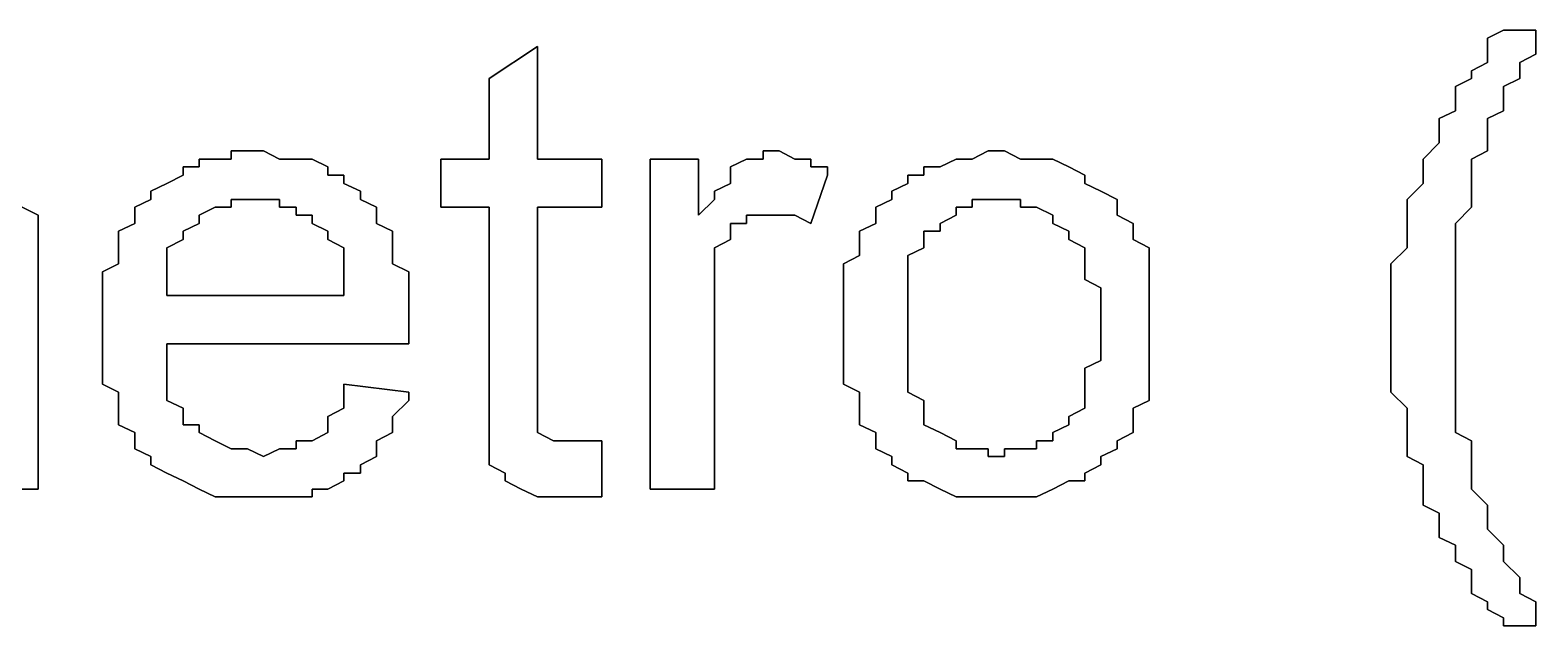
# Model space of a CAD drawing. Header units: metres. Extents: x 2.9 to 42.8, y 1.7 to 28.7.
# Drawn here: x 37.4138 to 37.7437, y 26.3313 to 26.4619 of the extents above; entities that cross this region are included whole.
import ezdxf

# ---------------------------------------------------------------- set-up
doc = ezdxf.new("R2010")
doc.units = ezdxf.units.M
doc.layers.add('GRIS', color=8, linetype='Continuous')

msp = doc.modelspace()

# ---------------------------------------------------------------- linework, layer by layer
at = {"layer": 'GRIS', "lineweight": -3}
for points in [[(37.7366, 26.4619), (37.7331, 26.4601), (37.7366, 26.4619)], [(37.7437, 26.4619), (37.7366, 26.4619), (37.7437, 26.4619)], [(37.7437, 26.4601), (37.7437, 26.4619), (37.7437, 26.4601)], [(37.525, 26.4583), (37.5144, 26.4513), (37.525, 26.4583)], [(37.525, 26.4336), (37.525, 26.4583), (37.525, 26.4336)], [(37.7331, 26.4601), (37.7331, 26.4583), (37.7331, 26.4601)], [(37.7331, 26.4583), (37.7331, 26.4548), (37.7331, 26.4583)], [(37.7437, 26.4566), (37.7437, 26.4601), (37.7437, 26.4566)], [(37.7331, 26.4548), (37.7296, 26.453), (37.7331, 26.4548)], [(37.7402, 26.4548), (37.7437, 26.4566), (37.7402, 26.4548)], [(37.7402, 26.4513), (37.7402, 26.4548), (37.7402, 26.4513)], [(37.5144, 26.4513), (37.5144, 26.4336), (37.5144, 26.4513)], [(37.7296, 26.4513), (37.7261, 26.4495), (37.7296, 26.4513)], [(37.7296, 26.453), (37.7296, 26.4513), (37.7296, 26.453)], [(37.7366, 26.4495), (37.7402, 26.4513), (37.7366, 26.4495)], [(37.7261, 26.4495), (37.7261, 26.4478), (37.7261, 26.4495)], [(37.7261, 26.4478), (37.7261, 26.4442), (37.7261, 26.4478)], [(37.7366, 26.4478), (37.7366, 26.4495), (37.7366, 26.4478)], [(37.7366, 26.446), (37.7366, 26.4478), (37.7366, 26.446)], [(37.7261, 26.4442), (37.7225, 26.4425), (37.7261, 26.4442)], [(37.7331, 26.4425), (37.7366, 26.4442), (37.7331, 26.4425)], [(37.7366, 26.4442), (37.7366, 26.446), (37.7366, 26.4442)], [(37.7225, 26.4425), (37.7225, 26.4407), (37.7225, 26.4425)], [(37.7331, 26.4407), (37.7331, 26.4425), (37.7331, 26.4407)], [(37.7225, 26.4407), (37.7225, 26.4389), (37.7225, 26.4407)], [(37.7225, 26.4389), (37.7225, 26.4372), (37.7225, 26.4389)], [(37.7331, 26.4372), (37.7331, 26.4407), (37.7331, 26.4372)], [(37.4615, 26.4354), (37.4579, 26.4354), (37.4615, 26.4354)], [(37.4579, 26.4354), (37.4579, 26.4336), (37.4579, 26.4354)], [(37.465, 26.4354), (37.4615, 26.4354), (37.465, 26.4354)], [(37.4685, 26.4336), (37.465, 26.4354), (37.4685, 26.4336)], [(37.5779, 26.4354), (37.5744, 26.4354), (37.5779, 26.4354)], [(37.5744, 26.4354), (37.5744, 26.4336), (37.5744, 26.4354)], [(37.5814, 26.4336), (37.5779, 26.4354), (37.5814, 26.4336)], [(37.6237, 26.4354), (37.6202, 26.4336), (37.6237, 26.4354)], [(37.6273, 26.4354), (37.6237, 26.4354), (37.6273, 26.4354)], [(37.6308, 26.4336), (37.6273, 26.4354), (37.6308, 26.4336)], [(37.7225, 26.4372), (37.719, 26.4336), (37.7225, 26.4372)], [(37.7296, 26.4336), (37.7331, 26.4354), (37.7296, 26.4336)], [(37.7331, 26.4354), (37.7331, 26.4372), (37.7331, 26.4354)], [(37.4509, 26.4319), (37.4474, 26.4319), (37.4509, 26.4319)], [(37.4474, 26.4319), (37.4474, 26.4301), (37.4474, 26.4319)], [(37.4544, 26.4336), (37.4509, 26.4336), (37.4544, 26.4336)], [(37.4509, 26.4336), (37.4509, 26.4319), (37.4509, 26.4336)], [(37.4579, 26.4336), (37.4544, 26.4336), (37.4579, 26.4336)], [(37.4721, 26.4336), (37.4685, 26.4336), (37.4721, 26.4336)], [(37.4756, 26.4336), (37.4721, 26.4336), (37.4756, 26.4336)], [(37.4791, 26.4319), (37.4756, 26.4336), (37.4791, 26.4319)], [(37.4791, 26.4301), (37.4791, 26.4319), (37.4791, 26.4301)], [(37.5144, 26.4336), (37.5038, 26.4336), (37.5144, 26.4336)], [(37.5038, 26.4336), (37.5038, 26.4231), (37.5038, 26.4336)], [(37.5391, 26.4336), (37.525, 26.4336), (37.5391, 26.4336)], [(37.5391, 26.4231), (37.5391, 26.4336), (37.5391, 26.4231)], [(37.5603, 26.4336), (37.5497, 26.4336), (37.5603, 26.4336)], [(37.5497, 26.4336), (37.5497, 26.3613), (37.5497, 26.4336)], [(37.5603, 26.4213), (37.5603, 26.4336), (37.5603, 26.4213)], [(37.5708, 26.4336), (37.5673, 26.4319), (37.5708, 26.4336)], [(37.5673, 26.4319), (37.5673, 26.4301), (37.5673, 26.4319)], [(37.5744, 26.4336), (37.5708, 26.4336), (37.5744, 26.4336)], [(37.5849, 26.4336), (37.5814, 26.4336), (37.5849, 26.4336)], [(37.5849, 26.4319), (37.5849, 26.4336), (37.5849, 26.4319)], [(37.5885, 26.4319), (37.5849, 26.4319), (37.5885, 26.4319)], [(37.5885, 26.4301), (37.5885, 26.4319), (37.5885, 26.4301)], [(37.6132, 26.4319), (37.6096, 26.4319), (37.6132, 26.4319)], [(37.6096, 26.4319), (37.6096, 26.4301), (37.6096, 26.4319)], [(37.6167, 26.4336), (37.6132, 26.4319), (37.6167, 26.4336)], [(37.6202, 26.4336), (37.6167, 26.4336), (37.6202, 26.4336)], [(37.6343, 26.4336), (37.6308, 26.4336), (37.6343, 26.4336)], [(37.6379, 26.4336), (37.6343, 26.4336), (37.6379, 26.4336)], [(37.6414, 26.4319), (37.6379, 26.4336), (37.6414, 26.4319)], [(37.6449, 26.4301), (37.6414, 26.4319), (37.6449, 26.4301)], [(37.719, 26.4336), (37.719, 26.4319), (37.719, 26.4336)], [(37.719, 26.4319), (37.719, 26.4301), (37.719, 26.4319)], [(37.7296, 26.4301), (37.7296, 26.4336), (37.7296, 26.4301)], [(37.4438, 26.4283), (37.4403, 26.4266), (37.4438, 26.4283)], [(37.4474, 26.4301), (37.4438, 26.4283), (37.4474, 26.4301)], [(37.4826, 26.4301), (37.4791, 26.4301), (37.4826, 26.4301)], [(37.4826, 26.4283), (37.4826, 26.4301), (37.4826, 26.4283)], [(37.4862, 26.4266), (37.4826, 26.4283), (37.4862, 26.4266)], [(37.5673, 26.4283), (37.5638, 26.4266), (37.5673, 26.4283)], [(37.5673, 26.4301), (37.5673, 26.4283), (37.5673, 26.4301)], [(37.5849, 26.4195), (37.5885, 26.4301), (37.5849, 26.4195)], [(37.6061, 26.4283), (37.6026, 26.4266), (37.6061, 26.4283)], [(37.6096, 26.4301), (37.6061, 26.4301), (37.6096, 26.4301)], [(37.6061, 26.4301), (37.6061, 26.4283), (37.6061, 26.4301)], [(37.6449, 26.4283), (37.6449, 26.4301), (37.6449, 26.4283)], [(37.6484, 26.4266), (37.6449, 26.4283), (37.6484, 26.4266)], [(37.719, 26.4283), (37.7155, 26.4248), (37.719, 26.4283)], [(37.719, 26.4301), (37.719, 26.4283), (37.719, 26.4301)], [(37.7296, 26.4283), (37.7296, 26.4301), (37.7296, 26.4283)], [(37.7296, 26.4266), (37.7296, 26.4283), (37.7296, 26.4266)], [(37.4403, 26.4248), (37.4368, 26.4231), (37.4403, 26.4248)], [(37.4403, 26.4266), (37.4403, 26.4248), (37.4403, 26.4266)], [(37.4579, 26.4231), (37.4579, 26.4248), (37.4579, 26.4231)], [(37.4579, 26.4248), (37.4615, 26.4248), (37.4579, 26.4248)], [(37.4615, 26.4248), (37.465, 26.4248), (37.4615, 26.4248)], [(37.465, 26.4248), (37.4685, 26.4248), (37.465, 26.4248)], [(37.4685, 26.4248), (37.4685, 26.4231), (37.4685, 26.4248)], [(37.4862, 26.4248), (37.4862, 26.4266), (37.4862, 26.4248)], [(37.4897, 26.4231), (37.4862, 26.4248), (37.4897, 26.4231)], [(37.5638, 26.4248), (37.5603, 26.4213), (37.5638, 26.4248)], [(37.5638, 26.4266), (37.5638, 26.4248), (37.5638, 26.4266)], [(37.6026, 26.4248), (37.5991, 26.4231), (37.6026, 26.4248)], [(37.6026, 26.4266), (37.6026, 26.4248), (37.6026, 26.4266)], [(37.6202, 26.4231), (37.6202, 26.4248), (37.6202, 26.4231)], [(37.6202, 26.4248), (37.6237, 26.4248), (37.6202, 26.4248)], [(37.6237, 26.4248), (37.6273, 26.4248), (37.6237, 26.4248)], [(37.6273, 26.4248), (37.6308, 26.4248), (37.6273, 26.4248)], [(37.6308, 26.4248), (37.6308, 26.4231), (37.6308, 26.4248)], [(37.652, 26.4248), (37.6484, 26.4266), (37.652, 26.4248)], [(37.652, 26.4231), (37.652, 26.4248), (37.652, 26.4231)], [(37.7155, 26.4248), (37.7155, 26.4231), (37.7155, 26.4248)], [(37.7296, 26.4231), (37.7296, 26.4266), (37.7296, 26.4231)], [(37.4156, 26.4213), (37.4121, 26.4231), (37.4156, 26.4213)], [(37.4156, 26.4195), (37.4156, 26.4213), (37.4156, 26.4195)], [(37.4368, 26.4231), (37.4368, 26.4213), (37.4368, 26.4231)], [(37.4368, 26.4213), (37.4368, 26.4195), (37.4368, 26.4213)], [(37.4509, 26.4213), (37.4544, 26.4231), (37.4509, 26.4213)], [(37.4509, 26.4195), (37.4509, 26.4213), (37.4509, 26.4195)], [(37.4544, 26.4231), (37.4579, 26.4231), (37.4544, 26.4231)], [(37.4685, 26.4231), (37.4721, 26.4231), (37.4685, 26.4231)], [(37.4721, 26.4231), (37.4721, 26.4213), (37.4721, 26.4231)], [(37.4721, 26.4213), (37.4756, 26.4213), (37.4721, 26.4213)], [(37.4756, 26.4213), (37.4756, 26.4195), (37.4756, 26.4213)], [(37.4897, 26.4213), (37.4897, 26.4231), (37.4897, 26.4213)], [(37.4897, 26.4195), (37.4897, 26.4213), (37.4897, 26.4195)], [(37.5038, 26.4231), (37.5144, 26.4231), (37.5038, 26.4231)], [(37.5144, 26.4231), (37.5144, 26.3825), (37.5144, 26.4231)], [(37.525, 26.3807), (37.525, 26.4231), (37.525, 26.3807)], [(37.525, 26.4231), (37.5391, 26.4231), (37.525, 26.4231)], [(37.5708, 26.4195), (37.5708, 26.4213), (37.5708, 26.4195)], [(37.5708, 26.4213), (37.5744, 26.4213), (37.5708, 26.4213)], [(37.5744, 26.4213), (37.5779, 26.4213), (37.5744, 26.4213)], [(37.5779, 26.4213), (37.5814, 26.4213), (37.5779, 26.4213)], [(37.5814, 26.4213), (37.5849, 26.4195), (37.5814, 26.4213)], [(37.5991, 26.4231), (37.5991, 26.4213), (37.5991, 26.4231)], [(37.5991, 26.4213), (37.5991, 26.4195), (37.5991, 26.4213)], [(37.6132, 26.4195), (37.6167, 26.4213), (37.6132, 26.4195)], [(37.6167, 26.4213), (37.6167, 26.4231), (37.6167, 26.4213)], [(37.6167, 26.4231), (37.6202, 26.4231), (37.6167, 26.4231)], [(37.6308, 26.4231), (37.6343, 26.4231), (37.6308, 26.4231)], [(37.6343, 26.4231), (37.6379, 26.4213), (37.6343, 26.4231)], [(37.6379, 26.4213), (37.6379, 26.4195), (37.6379, 26.4213)], [(37.652, 26.4213), (37.652, 26.4231), (37.652, 26.4213)], [(37.6555, 26.4195), (37.652, 26.4213), (37.6555, 26.4195)], [(37.7155, 26.4231), (37.7155, 26.4213), (37.7155, 26.4231)], [(37.7155, 26.4213), (37.7155, 26.4178), (37.7155, 26.4213)], [(37.7261, 26.4195), (37.7296, 26.4231), (37.7261, 26.4195)], [(37.4156, 26.4178), (37.4156, 26.4195), (37.4156, 26.4178)], [(37.4156, 26.4142), (37.4156, 26.4178), (37.4156, 26.4142)], [(37.4368, 26.4195), (37.4332, 26.4178), (37.4368, 26.4195)], [(37.4332, 26.4178), (37.4332, 26.416), (37.4332, 26.4178)], [(37.4474, 26.4178), (37.4509, 26.4195), (37.4474, 26.4178)], [(37.4474, 26.416), (37.4474, 26.4178), (37.4474, 26.416)], [(37.4756, 26.4195), (37.4791, 26.4178), (37.4756, 26.4195)], [(37.4791, 26.4178), (37.4791, 26.416), (37.4791, 26.4178)], [(37.4932, 26.4178), (37.4897, 26.4195), (37.4932, 26.4178)], [(37.4932, 26.416), (37.4932, 26.4178), (37.4932, 26.416)], [(37.5673, 26.4178), (37.5673, 26.4195), (37.5673, 26.4178)], [(37.5673, 26.4195), (37.5708, 26.4195), (37.5673, 26.4195)], [(37.5673, 26.416), (37.5673, 26.4178), (37.5673, 26.416)], [(37.5991, 26.4195), (37.5955, 26.4178), (37.5991, 26.4195)], [(37.5955, 26.4178), (37.5955, 26.416), (37.5955, 26.4178)], [(37.6096, 26.416), (37.6096, 26.4178), (37.6096, 26.416)], [(37.6096, 26.4178), (37.6132, 26.4178), (37.6096, 26.4178)], [(37.6132, 26.4178), (37.6132, 26.4195), (37.6132, 26.4178)], [(37.6379, 26.4195), (37.6414, 26.4178), (37.6379, 26.4195)], [(37.6414, 26.4178), (37.6414, 26.416), (37.6414, 26.4178)], [(37.6555, 26.4178), (37.6555, 26.4195), (37.6555, 26.4178)], [(37.6555, 26.416), (37.6555, 26.4178), (37.6555, 26.416)], [(37.7155, 26.4178), (37.7155, 26.416), (37.7155, 26.4178)], [(37.7261, 26.4178), (37.7261, 26.4195), (37.7261, 26.4178)], [(37.7261, 26.416), (37.7261, 26.4178), (37.7261, 26.416)], [(37.4332, 26.416), (37.4332, 26.4142), (37.4332, 26.416)], [(37.4438, 26.4142), (37.4474, 26.416), (37.4438, 26.4142)], [(37.4791, 26.416), (37.4826, 26.4142), (37.4791, 26.416)], [(37.4932, 26.4142), (37.4932, 26.416), (37.4932, 26.4142)], [(37.5638, 26.4142), (37.5673, 26.416), (37.5638, 26.4142)], [(37.5955, 26.416), (37.5955, 26.4142), (37.5955, 26.416)], [(37.6096, 26.4142), (37.6096, 26.416), (37.6096, 26.4142)], [(37.6414, 26.416), (37.6449, 26.4142), (37.6414, 26.416)], [(37.659, 26.4142), (37.6555, 26.416), (37.659, 26.4142)], [(37.7155, 26.416), (37.7155, 26.4142), (37.7155, 26.416)], [(37.7261, 26.4125), (37.7261, 26.416), (37.7261, 26.4125)], [(37.4156, 26.4107), (37.4156, 26.4142), (37.4156, 26.4107)], [(37.4332, 26.4142), (37.4332, 26.4107), (37.4332, 26.4142)], [(37.4438, 26.4107), (37.4438, 26.4142), (37.4438, 26.4107)], [(37.4826, 26.4142), (37.4826, 26.4125), (37.4826, 26.4142)], [(37.4826, 26.4125), (37.4826, 26.4089), (37.4826, 26.4125)], [(37.4932, 26.4107), (37.4932, 26.4142), (37.4932, 26.4107)], [(37.5638, 26.4125), (37.5638, 26.4142), (37.5638, 26.4125)], [(37.5638, 26.4107), (37.5638, 26.4125), (37.5638, 26.4107)], [(37.5955, 26.4125), (37.592, 26.4107), (37.5955, 26.4125)], [(37.5955, 26.4142), (37.5955, 26.4125), (37.5955, 26.4142)], [(37.6061, 26.4125), (37.6096, 26.4142), (37.6061, 26.4125)], [(37.6061, 26.4107), (37.6061, 26.4125), (37.6061, 26.4107)], [(37.6449, 26.4142), (37.6449, 26.4125), (37.6449, 26.4142)], [(37.6449, 26.4125), (37.6449, 26.4107), (37.6449, 26.4125)], [(37.659, 26.4107), (37.659, 26.4142), (37.659, 26.4107)], [(37.7155, 26.4142), (37.7119, 26.4107), (37.7155, 26.4142)], [(37.7261, 26.4107), (37.7261, 26.4125), (37.7261, 26.4107)], [(37.4156, 26.3613), (37.4156, 26.4107), (37.4156, 26.3613)], [(37.4332, 26.4107), (37.4297, 26.4089), (37.4332, 26.4107)], [(37.4297, 26.4089), (37.4297, 26.4072), (37.4297, 26.4089)], [(37.4438, 26.4089), (37.4438, 26.4107), (37.4438, 26.4089)], [(37.4438, 26.4072), (37.4438, 26.4089), (37.4438, 26.4072)], [(37.4826, 26.4089), (37.4826, 26.4072), (37.4826, 26.4089)], [(37.4968, 26.4089), (37.4932, 26.4107), (37.4968, 26.4089)], [(37.4968, 26.4072), (37.4968, 26.4089), (37.4968, 26.4072)], [(37.5638, 26.4089), (37.5638, 26.4107), (37.5638, 26.4089)], [(37.5638, 26.4054), (37.5638, 26.4089), (37.5638, 26.4054)], [(37.592, 26.4107), (37.592, 26.4072), (37.592, 26.4107)], [(37.6061, 26.4089), (37.6061, 26.4107), (37.6061, 26.4089)], [(37.6061, 26.4054), (37.6061, 26.4089), (37.6061, 26.4054)], [(37.6449, 26.4107), (37.6449, 26.4072), (37.6449, 26.4107)], [(37.659, 26.4089), (37.659, 26.4107), (37.659, 26.4089)], [(37.659, 26.4072), (37.659, 26.4089), (37.659, 26.4072)], [(37.7119, 26.4107), (37.7119, 26.4089), (37.7119, 26.4107)], [(37.7119, 26.4089), (37.7119, 26.4072), (37.7119, 26.4089)], [(37.7261, 26.4089), (37.7261, 26.4107), (37.7261, 26.4089)], [(37.7261, 26.4054), (37.7261, 26.4089), (37.7261, 26.4054)], [(37.4297, 26.4072), (37.4297, 26.4037), (37.4297, 26.4072)], [(37.4438, 26.4037), (37.4438, 26.4072), (37.4438, 26.4037)], [(37.4826, 26.4072), (37.4826, 26.4037), (37.4826, 26.4072)], [(37.4968, 26.4037), (37.4968, 26.4072), (37.4968, 26.4037)], [(37.5638, 26.4037), (37.5638, 26.4054), (37.5638, 26.4037)], [(37.592, 26.4072), (37.592, 26.4054), (37.592, 26.4072)], [(37.592, 26.4054), (37.592, 26.4019), (37.592, 26.4054)], [(37.6061, 26.4037), (37.6061, 26.4054), (37.6061, 26.4037)], [(37.6449, 26.4072), (37.6484, 26.4054), (37.6449, 26.4072)], [(37.6484, 26.4054), (37.6484, 26.4037), (37.6484, 26.4054)], [(37.659, 26.4037), (37.659, 26.4072), (37.659, 26.4037)], [(37.7119, 26.4072), (37.7119, 26.4037), (37.7119, 26.4072)], [(37.7261, 26.4037), (37.7261, 26.4054), (37.7261, 26.4037)], [(37.4297, 26.4037), (37.4297, 26.4019), (37.4297, 26.4037)], [(37.4297, 26.4019), (37.4297, 26.3984), (37.4297, 26.4019)], [(37.4826, 26.4037), (37.4438, 26.4037), (37.4826, 26.4037)], [(37.4968, 26.4019), (37.4968, 26.4037), (37.4968, 26.4019)], [(37.4968, 26.3984), (37.4968, 26.4019), (37.4968, 26.3984)], [(37.5638, 26.4019), (37.5638, 26.4037), (37.5638, 26.4019)], [(37.5638, 26.3984), (37.5638, 26.4019), (37.5638, 26.3984)], [(37.592, 26.4019), (37.592, 26.4001), (37.592, 26.4019)], [(37.6061, 26.4001), (37.6061, 26.4037), (37.6061, 26.4001)], [(37.6484, 26.4037), (37.6484, 26.4001), (37.6484, 26.4037)], [(37.659, 26.4019), (37.659, 26.4037), (37.659, 26.4019)], [(37.659, 26.3984), (37.659, 26.4019), (37.659, 26.3984)], [(37.7119, 26.4037), (37.7119, 26.4019), (37.7119, 26.4037)], [(37.7119, 26.4019), (37.7119, 26.4001), (37.7119, 26.4019)], [(37.7261, 26.4001), (37.7261, 26.4037), (37.7261, 26.4001)], [(37.4297, 26.3984), (37.4297, 26.3966), (37.4297, 26.3984)], [(37.4968, 26.3966), (37.4968, 26.3984), (37.4968, 26.3966)], [(37.5638, 26.3613), (37.5638, 26.3984), (37.5638, 26.3613)], [(37.592, 26.4001), (37.592, 26.3966), (37.592, 26.4001)], [(37.6061, 26.3984), (37.6061, 26.4001), (37.6061, 26.3984)], [(37.6061, 26.3966), (37.6061, 26.3984), (37.6061, 26.3966)], [(37.6484, 26.4001), (37.6484, 26.3966), (37.6484, 26.4001)], [(37.659, 26.3948), (37.659, 26.3984), (37.659, 26.3948)], [(37.7119, 26.4001), (37.7119, 26.3966), (37.7119, 26.4001)], [(37.7261, 26.3984), (37.7261, 26.4001), (37.7261, 26.3984)], [(37.7261, 26.3966), (37.7261, 26.3984), (37.7261, 26.3966)], [(37.4297, 26.3966), (37.4297, 26.3948), (37.4297, 26.3966)], [(37.4297, 26.3948), (37.4297, 26.3913), (37.4297, 26.3948)], [(37.4968, 26.3948), (37.4968, 26.3966), (37.4968, 26.3948)], [(37.4968, 26.3931), (37.4968, 26.3948), (37.4968, 26.3931)], [(37.592, 26.3966), (37.592, 26.3948), (37.592, 26.3966)], [(37.592, 26.3948), (37.592, 26.3913), (37.592, 26.3948)], [(37.6061, 26.3948), (37.6061, 26.3966), (37.6061, 26.3948)], [(37.6061, 26.3913), (37.6061, 26.3948), (37.6061, 26.3913)], [(37.6484, 26.3966), (37.6484, 26.3931), (37.6484, 26.3966)], [(37.659, 26.3931), (37.659, 26.3948), (37.659, 26.3931)], [(37.7119, 26.3966), (37.7119, 26.3948), (37.7119, 26.3966)], [(37.7119, 26.3948), (37.7119, 26.3913), (37.7119, 26.3948)], [(37.7261, 26.3948), (37.7261, 26.3966), (37.7261, 26.3948)], [(37.7261, 26.3931), (37.7261, 26.3948), (37.7261, 26.3931)], [(37.4297, 26.3913), (37.4297, 26.3895), (37.4297, 26.3913)], [(37.4438, 26.3913), (37.4438, 26.3931), (37.4438, 26.3913)], [(37.4438, 26.3931), (37.4968, 26.3931), (37.4438, 26.3931)], [(37.4438, 26.3878), (37.4438, 26.3913), (37.4438, 26.3878)], [(37.592, 26.3913), (37.592, 26.3895), (37.592, 26.3913)], [(37.6061, 26.3895), (37.6061, 26.3913), (37.6061, 26.3895)], [(37.6484, 26.3931), (37.6484, 26.3895), (37.6484, 26.3931)], [(37.659, 26.3895), (37.659, 26.3931), (37.659, 26.3895)], [(37.7119, 26.3913), (37.7119, 26.3895), (37.7119, 26.3913)], [(37.7261, 26.3895), (37.7261, 26.3931), (37.7261, 26.3895)], [(37.4297, 26.3895), (37.4297, 26.3878), (37.4297, 26.3895)], [(37.592, 26.3895), (37.592, 26.386), (37.592, 26.3895)], [(37.6061, 26.386), (37.6061, 26.3895), (37.6061, 26.386)], [(37.6484, 26.3895), (37.6449, 26.3878), (37.6484, 26.3895)], [(37.659, 26.3878), (37.659, 26.3895), (37.659, 26.3878)], [(37.7119, 26.3895), (37.7119, 26.3878), (37.7119, 26.3895)], [(37.7261, 26.3878), (37.7261, 26.3895), (37.7261, 26.3878)], [(37.4297, 26.3878), (37.4297, 26.3843), (37.4297, 26.3878)], [(37.4438, 26.386), (37.4438, 26.3878), (37.4438, 26.386)], [(37.4438, 26.3843), (37.4438, 26.386), (37.4438, 26.3843)], [(37.592, 26.386), (37.592, 26.3843), (37.592, 26.386)], [(37.6061, 26.3843), (37.6061, 26.386), (37.6061, 26.3843)], [(37.6449, 26.3878), (37.6449, 26.386), (37.6449, 26.3878)], [(37.6449, 26.386), (37.6449, 26.3825), (37.6449, 26.386)], [(37.659, 26.3843), (37.659, 26.3878), (37.659, 26.3843)], [(37.7119, 26.3878), (37.7119, 26.3843), (37.7119, 26.3878)], [(37.7261, 26.386), (37.7261, 26.3878), (37.7261, 26.386)], [(37.7261, 26.3825), (37.7261, 26.386), (37.7261, 26.3825)], [(37.4297, 26.3843), (37.4332, 26.3825), (37.4297, 26.3843)], [(37.4332, 26.3825), (37.4332, 26.3807), (37.4332, 26.3825)], [(37.4438, 26.3807), (37.4438, 26.3843), (37.4438, 26.3807)], [(37.4826, 26.3843), (37.4826, 26.3825), (37.4826, 26.3843)], [(37.4968, 26.3825), (37.4826, 26.3843), (37.4968, 26.3825)], [(37.4826, 26.3825), (37.4826, 26.379), (37.4826, 26.3825)], [(37.4968, 26.3807), (37.4968, 26.3825), (37.4968, 26.3807)], [(37.5144, 26.3825), (37.5144, 26.379), (37.5144, 26.3825)], [(37.592, 26.3843), (37.5955, 26.3825), (37.592, 26.3843)], [(37.5955, 26.3825), (37.5955, 26.379), (37.5955, 26.3825)], [(37.6061, 26.3825), (37.6061, 26.3843), (37.6061, 26.3825)], [(37.6096, 26.3807), (37.6061, 26.3825), (37.6096, 26.3807)], [(37.6449, 26.3825), (37.6449, 26.3807), (37.6449, 26.3825)], [(37.659, 26.3825), (37.659, 26.3843), (37.659, 26.3825)], [(37.659, 26.3807), (37.659, 26.3825), (37.659, 26.3807)], [(37.7119, 26.3843), (37.7119, 26.3825), (37.7119, 26.3843)], [(37.7119, 26.3825), (37.7155, 26.379), (37.7119, 26.3825)], [(37.7261, 26.3807), (37.7261, 26.3825), (37.7261, 26.3807)], [(37.4332, 26.3807), (37.4332, 26.3772), (37.4332, 26.3807)], [(37.4474, 26.379), (37.4438, 26.3807), (37.4474, 26.379)], [(37.4474, 26.3772), (37.4474, 26.379), (37.4474, 26.3772)], [(37.4826, 26.379), (37.4791, 26.3772), (37.4826, 26.379)], [(37.4932, 26.3772), (37.4968, 26.3807), (37.4932, 26.3772)], [(37.5144, 26.379), (37.5144, 26.3754), (37.5144, 26.379)], [(37.525, 26.3772), (37.525, 26.3807), (37.525, 26.3772)], [(37.5955, 26.379), (37.5955, 26.3772), (37.5955, 26.379)], [(37.6096, 26.379), (37.6096, 26.3807), (37.6096, 26.379)], [(37.6096, 26.3772), (37.6096, 26.379), (37.6096, 26.3772)], [(37.6449, 26.379), (37.6414, 26.3772), (37.6449, 26.379)], [(37.6449, 26.3807), (37.6449, 26.379), (37.6449, 26.3807)], [(37.6555, 26.379), (37.659, 26.3807), (37.6555, 26.379)], [(37.6555, 26.3772), (37.6555, 26.379), (37.6555, 26.3772)], [(37.7155, 26.379), (37.7155, 26.3772), (37.7155, 26.379)], [(37.7261, 26.379), (37.7261, 26.3807), (37.7261, 26.379)], [(37.7261, 26.3772), (37.7261, 26.379), (37.7261, 26.3772)], [(37.4332, 26.3772), (37.4332, 26.3754), (37.4332, 26.3772)], [(37.4332, 26.3754), (37.4368, 26.3737), (37.4332, 26.3754)], [(37.4474, 26.3754), (37.4474, 26.3772), (37.4474, 26.3754)], [(37.4509, 26.3754), (37.4474, 26.3754), (37.4509, 26.3754)], [(37.4509, 26.3737), (37.4509, 26.3754), (37.4509, 26.3737)], [(37.4791, 26.3772), (37.4791, 26.3754), (37.4791, 26.3772)], [(37.4791, 26.3754), (37.4791, 26.3737), (37.4791, 26.3754)], [(37.4932, 26.3754), (37.4932, 26.3772), (37.4932, 26.3754)], [(37.4932, 26.3737), (37.4932, 26.3754), (37.4932, 26.3737)], [(37.5144, 26.3754), (37.5144, 26.3719), (37.5144, 26.3754)], [(37.525, 26.3754), (37.525, 26.3772), (37.525, 26.3754)], [(37.525, 26.3737), (37.525, 26.3754), (37.525, 26.3737)], [(37.5955, 26.3772), (37.5955, 26.3754), (37.5955, 26.3772)], [(37.5955, 26.3754), (37.5991, 26.3737), (37.5955, 26.3754)], [(37.6096, 26.3754), (37.6096, 26.3772), (37.6096, 26.3754)], [(37.6132, 26.3737), (37.6096, 26.3754), (37.6132, 26.3737)], [(37.6414, 26.3754), (37.6379, 26.3737), (37.6414, 26.3754)], [(37.6414, 26.3772), (37.6414, 26.3754), (37.6414, 26.3772)], [(37.6555, 26.3754), (37.6555, 26.3772), (37.6555, 26.3754)], [(37.6555, 26.3737), (37.6555, 26.3754), (37.6555, 26.3737)], [(37.7155, 26.3772), (37.7155, 26.3754), (37.7155, 26.3772)], [(37.7155, 26.3754), (37.7155, 26.3737), (37.7155, 26.3754)], [(37.7261, 26.3737), (37.7261, 26.3772), (37.7261, 26.3737)], [(37.4368, 26.3737), (37.4368, 26.3719), (37.4368, 26.3737)], [(37.4368, 26.3719), (37.4368, 26.3701), (37.4368, 26.3719)], [(37.4544, 26.3719), (37.4509, 26.3737), (37.4544, 26.3719)], [(37.4579, 26.3701), (37.4544, 26.3719), (37.4579, 26.3701)], [(37.4756, 26.3719), (37.4721, 26.3719), (37.4756, 26.3719)], [(37.4721, 26.3719), (37.4721, 26.3701), (37.4721, 26.3719)], [(37.4791, 26.3737), (37.4756, 26.3719), (37.4791, 26.3737)], [(37.4897, 26.3719), (37.4932, 26.3737), (37.4897, 26.3719)], [(37.4897, 26.3701), (37.4897, 26.3719), (37.4897, 26.3701)], [(37.5144, 26.3719), (37.5144, 26.3701), (37.5144, 26.3719)], [(37.5285, 26.3719), (37.525, 26.3737), (37.5285, 26.3719)], [(37.532, 26.3719), (37.5285, 26.3719), (37.532, 26.3719)], [(37.5356, 26.3719), (37.532, 26.3719), (37.5356, 26.3719)], [(37.5391, 26.3719), (37.5356, 26.3719), (37.5391, 26.3719)], [(37.5391, 26.3613), (37.5391, 26.3719), (37.5391, 26.3613)], [(37.5991, 26.3737), (37.5991, 26.3719), (37.5991, 26.3737)], [(37.5991, 26.3719), (37.5991, 26.3701), (37.5991, 26.3719)], [(37.6167, 26.3719), (37.6132, 26.3737), (37.6167, 26.3719)], [(37.6167, 26.3701), (37.6167, 26.3719), (37.6167, 26.3701)], [(37.6379, 26.3719), (37.6343, 26.3719), (37.6379, 26.3719)], [(37.6343, 26.3719), (37.6343, 26.3701), (37.6343, 26.3719)], [(37.6379, 26.3737), (37.6379, 26.3719), (37.6379, 26.3737)], [(37.652, 26.3719), (37.6555, 26.3737), (37.652, 26.3719)], [(37.652, 26.3701), (37.652, 26.3719), (37.652, 26.3701)], [(37.7155, 26.3737), (37.7155, 26.3701), (37.7155, 26.3737)], [(37.7296, 26.3719), (37.7261, 26.3737), (37.7296, 26.3719)], [(37.7296, 26.3701), (37.7296, 26.3719), (37.7296, 26.3701)], [(37.4368, 26.3701), (37.4403, 26.3684), (37.4368, 26.3701)], [(37.4403, 26.3684), (37.4403, 26.3666), (37.4403, 26.3684)], [(37.4615, 26.3701), (37.4579, 26.3701), (37.4615, 26.3701)], [(37.465, 26.3684), (37.4615, 26.3701), (37.465, 26.3684)], [(37.4685, 26.3701), (37.465, 26.3684), (37.4685, 26.3701)], [(37.4721, 26.3701), (37.4685, 26.3701), (37.4721, 26.3701)], [(37.4862, 26.3666), (37.4897, 26.3684), (37.4862, 26.3666)], [(37.4897, 26.3684), (37.4897, 26.3701), (37.4897, 26.3684)], [(37.5144, 26.3701), (37.5144, 26.3684), (37.5144, 26.3701)], [(37.5144, 26.3684), (37.5144, 26.3666), (37.5144, 26.3684)], [(37.5991, 26.3701), (37.6026, 26.3684), (37.5991, 26.3701)], [(37.6026, 26.3684), (37.6026, 26.3666), (37.6026, 26.3684)], [(37.6202, 26.3701), (37.6167, 26.3701), (37.6202, 26.3701)], [(37.6237, 26.3701), (37.6202, 26.3701), (37.6237, 26.3701)], [(37.6237, 26.3684), (37.6237, 26.3701), (37.6237, 26.3684)], [(37.6273, 26.3684), (37.6237, 26.3684), (37.6273, 26.3684)], [(37.6308, 26.3701), (37.6273, 26.3701), (37.6308, 26.3701)], [(37.6273, 26.3701), (37.6273, 26.3684), (37.6273, 26.3701)], [(37.6343, 26.3701), (37.6308, 26.3701), (37.6343, 26.3701)], [(37.6484, 26.3684), (37.652, 26.3701), (37.6484, 26.3684)], [(37.6484, 26.3666), (37.6484, 26.3684), (37.6484, 26.3666)], [(37.7155, 26.3701), (37.7155, 26.3684), (37.7155, 26.3701)], [(37.7155, 26.3684), (37.719, 26.3666), (37.7155, 26.3684)], [(37.7296, 26.3684), (37.7296, 26.3701), (37.7296, 26.3684)], [(37.7296, 26.3648), (37.7296, 26.3684), (37.7296, 26.3648)], [(37.4403, 26.3666), (37.4438, 26.3648), (37.4403, 26.3666)], [(37.4862, 26.3648), (37.4862, 26.3666), (37.4862, 26.3648)], [(37.5144, 26.3666), (37.5179, 26.3648), (37.5144, 26.3666)], [(37.6026, 26.3666), (37.6061, 26.3648), (37.6026, 26.3666)], [(37.6449, 26.3648), (37.6484, 26.3666), (37.6449, 26.3648)], [(37.719, 26.3666), (37.719, 26.3631), (37.719, 26.3666)], [(37.4438, 26.3648), (37.4474, 26.3631), (37.4438, 26.3648)], [(37.4474, 26.3631), (37.4509, 26.3613), (37.4474, 26.3631)], [(37.4791, 26.3613), (37.4826, 26.3631), (37.4791, 26.3613)], [(37.4826, 26.3631), (37.4826, 26.3648), (37.4826, 26.3631)], [(37.4826, 26.3648), (37.4862, 26.3648), (37.4826, 26.3648)], [(37.5179, 26.3648), (37.5179, 26.3631), (37.5179, 26.3648)], [(37.5179, 26.3631), (37.5214, 26.3613), (37.5179, 26.3631)], [(37.6061, 26.3648), (37.6061, 26.3631), (37.6061, 26.3648)], [(37.6061, 26.3631), (37.6096, 26.3631), (37.6061, 26.3631)], [(37.6096, 26.3631), (37.6132, 26.3613), (37.6096, 26.3631)], [(37.6379, 26.3613), (37.6414, 26.3631), (37.6379, 26.3613)], [(37.6414, 26.3631), (37.6449, 26.3631), (37.6414, 26.3631)], [(37.6449, 26.3631), (37.6449, 26.3648), (37.6449, 26.3631)], [(37.719, 26.3631), (37.719, 26.3613), (37.719, 26.3631)], [(37.7296, 26.3631), (37.7296, 26.3648), (37.7296, 26.3631)], [(37.7296, 26.3613), (37.7296, 26.3631), (37.7296, 26.3613)], [(37.405, 26.3613), (37.4156, 26.3613), (37.405, 26.3613)], [(37.4509, 26.3613), (37.4544, 26.3596), (37.4509, 26.3613)], [(37.4544, 26.3596), (37.4579, 26.3596), (37.4544, 26.3596)], [(37.4579, 26.3596), (37.4615, 26.3596), (37.4579, 26.3596)], [(37.4615, 26.3596), (37.465, 26.3596), (37.4615, 26.3596)], [(37.465, 26.3596), (37.4685, 26.3596), (37.465, 26.3596)], [(37.4685, 26.3596), (37.4721, 26.3596), (37.4685, 26.3596)], [(37.4721, 26.3596), (37.4756, 26.3596), (37.4721, 26.3596)], [(37.4756, 26.3596), (37.4756, 26.3613), (37.4756, 26.3596)], [(37.4756, 26.3613), (37.4791, 26.3613), (37.4756, 26.3613)], [(37.5214, 26.3613), (37.525, 26.3596), (37.5214, 26.3613)], [(37.525, 26.3596), (37.5285, 26.3596), (37.525, 26.3596)], [(37.5285, 26.3596), (37.532, 26.3596), (37.5285, 26.3596)], [(37.532, 26.3596), (37.5356, 26.3596), (37.532, 26.3596)], [(37.5356, 26.3596), (37.5391, 26.3596), (37.5356, 26.3596)], [(37.5391, 26.3596), (37.5391, 26.3613), (37.5391, 26.3596)], [(37.5497, 26.3613), (37.5638, 26.3613), (37.5497, 26.3613)], [(37.6132, 26.3613), (37.6167, 26.3596), (37.6132, 26.3613)], [(37.6167, 26.3596), (37.6202, 26.3596), (37.6167, 26.3596)], [(37.6202, 26.3596), (37.6237, 26.3596), (37.6202, 26.3596)], [(37.6237, 26.3596), (37.6273, 26.3596), (37.6237, 26.3596)], [(37.6273, 26.3596), (37.6308, 26.3596), (37.6273, 26.3596)], [(37.6308, 26.3596), (37.6343, 26.3596), (37.6308, 26.3596)], [(37.6343, 26.3596), (37.6379, 26.3613), (37.6343, 26.3596)], [(37.719, 26.3613), (37.719, 26.3578), (37.719, 26.3613)], [(37.7331, 26.3578), (37.7296, 26.3613), (37.7331, 26.3578)], [(37.719, 26.3578), (37.7225, 26.356), (37.719, 26.3578)], [(37.7225, 26.356), (37.7225, 26.3543), (37.7225, 26.356)], [(37.7331, 26.356), (37.7331, 26.3578), (37.7331, 26.356)], [(37.7331, 26.3543), (37.7331, 26.356), (37.7331, 26.3543)], [(37.7225, 26.3543), (37.7225, 26.3507), (37.7225, 26.3543)], [(37.7331, 26.3525), (37.7331, 26.3543), (37.7331, 26.3525)], [(37.7366, 26.349), (37.7331, 26.3525), (37.7366, 26.349)], [(37.7225, 26.3507), (37.7261, 26.349), (37.7225, 26.3507)], [(37.7261, 26.349), (37.7261, 26.3472), (37.7261, 26.349)], [(37.7366, 26.3472), (37.7366, 26.349), (37.7366, 26.3472)], [(37.7261, 26.3472), (37.7261, 26.3454), (37.7261, 26.3472)], [(37.7261, 26.3454), (37.7296, 26.3437), (37.7261, 26.3454)], [(37.7366, 26.3454), (37.7366, 26.3472), (37.7366, 26.3454)], [(37.7402, 26.3419), (37.7366, 26.3454), (37.7402, 26.3419)], [(37.7296, 26.3437), (37.7296, 26.3402), (37.7296, 26.3437)], [(37.7402, 26.3402), (37.7402, 26.3419), (37.7402, 26.3402)], [(37.7296, 26.3402), (37.7296, 26.3384), (37.7296, 26.3402)], [(37.7402, 26.3384), (37.7402, 26.3402), (37.7402, 26.3384)], [(37.7296, 26.3384), (37.7331, 26.3366), (37.7296, 26.3384)], [(37.7331, 26.3366), (37.7331, 26.3349), (37.7331, 26.3366)], [(37.7437, 26.3366), (37.7402, 26.3384), (37.7437, 26.3366)], [(37.7437, 26.3331), (37.7437, 26.3366), (37.7437, 26.3331)], [(37.7331, 26.3349), (37.7366, 26.3331), (37.7331, 26.3349)], [(37.7366, 26.3331), (37.7366, 26.3313), (37.7366, 26.3331)], [(37.7437, 26.3313), (37.7437, 26.3331), (37.7437, 26.3313)], [(37.7366, 26.3313), (37.7437, 26.3313), (37.7366, 26.3313)]]:
    msp.add_lwpolyline(points, dxfattribs=at)

doc.saveas('drawing.dxf')
